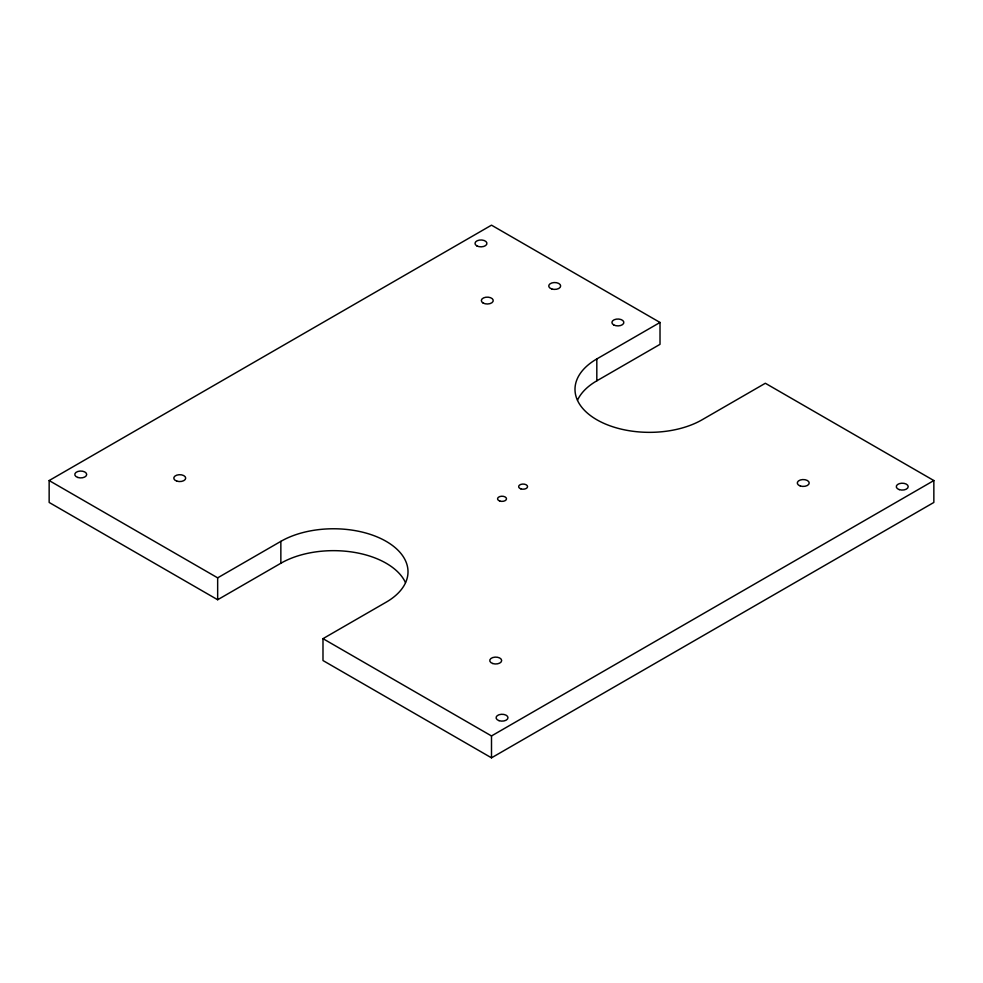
<?xml version="1.0" encoding="UTF-8"?>
<svg xmlns="http://www.w3.org/2000/svg" width="983" height="983" viewBox="0 0 983 983"><rect width="100%" height="100%" fill="white"/><g stroke="black" fill="none" stroke-linecap="round" stroke-linejoin="round"><path stroke-width="1.47" d="M405.451 582.526A74.475 42.994 0 0 0 280.855 563.247L217.661 599.741L49.15 502.448L49.15 480.552L491.5 225.168L660.011 322.461L660.011 344.345L596.816 380.826A74.475 42.994 0 0 0 577.549 400.106M49.15 480.552L217.661 577.844L280.855 541.363A74.475 42.994 0 0 1 386.184 541.363A74.475 42.994 0 0 1 386.184 602.174L322.989 638.655L322.989 660.539L491.5 757.832L933.85 502.448L933.85 480.552L765.339 383.259L702.145 419.753A74.475 42.994 0 0 1 596.816 419.753A74.475 42.994 0 0 1 596.816 358.942L660.011 322.461M322.989 638.655L491.5 735.948L933.85 480.552M596.816 358.942L596.816 380.826M491.5 735.948L491.5 757.832M280.855 541.363L280.855 563.247M217.661 577.844L217.661 599.741M520.867 488.87A4.473 2.58 0 0 0 527.564 486.634A4.473 2.58 0 0 0 520.867 484.398A4.473 2.58 0 0 0 520.867 488.87M499.794 501.035A4.473 2.58 0 0 0 506.503 498.799A4.473 2.58 0 0 0 499.794 496.562A4.473 2.58 0 0 0 499.794 501.035M476.755 245.836A5.959 3.44 0 0 0 486.72 244.3A5.959 3.44 0 0 0 479.421 240.085A5.959 3.44 0 0 0 476.755 245.836M899.273 489.62A5.959 3.44 0 0 0 908.206 486.634A5.959 3.44 0 0 0 899.273 483.661A5.959 3.44 0 0 0 899.273 489.62M499.057 720.674A5.959 3.44 0 0 0 507.99 717.701A5.959 3.44 0 0 0 499.057 714.727A5.959 3.44 0 0 0 499.057 720.674M77.768 477.455A5.959 3.44 0 0 0 86.701 474.47A5.959 3.44 0 0 0 77.768 471.496A5.959 3.44 0 0 0 77.768 477.455M483.071 302.997A5.959 3.44 0 0 0 493.036 301.462A5.959 3.44 0 0 0 485.749 297.247A5.959 3.44 0 0 0 483.071 302.997M176.768 481.105A5.959 3.44 0 0 0 185.701 478.119A5.959 3.44 0 0 0 176.768 475.145A5.959 3.44 0 0 0 176.768 481.105M492.729 663.525A5.959 3.44 0 0 0 501.674 660.539A5.959 3.44 0 0 0 492.729 657.566A5.959 3.44 0 0 0 492.729 663.525M800.273 485.971A5.959 3.44 0 0 0 809.206 482.985A5.959 3.44 0 0 0 800.273 480.011A5.959 3.44 0 0 0 800.273 485.971M551.709 288.953A5.959 3.44 0 0 0 560.654 285.967A5.959 3.44 0 0 0 551.709 282.993A5.959 3.44 0 0 0 551.709 288.953M613.675 324.894A5.959 3.44 0 0 0 623.64 323.346A5.959 3.44 0 0 0 616.341 319.131A5.959 3.44 0 0 0 613.675 324.894"/></g></svg>
